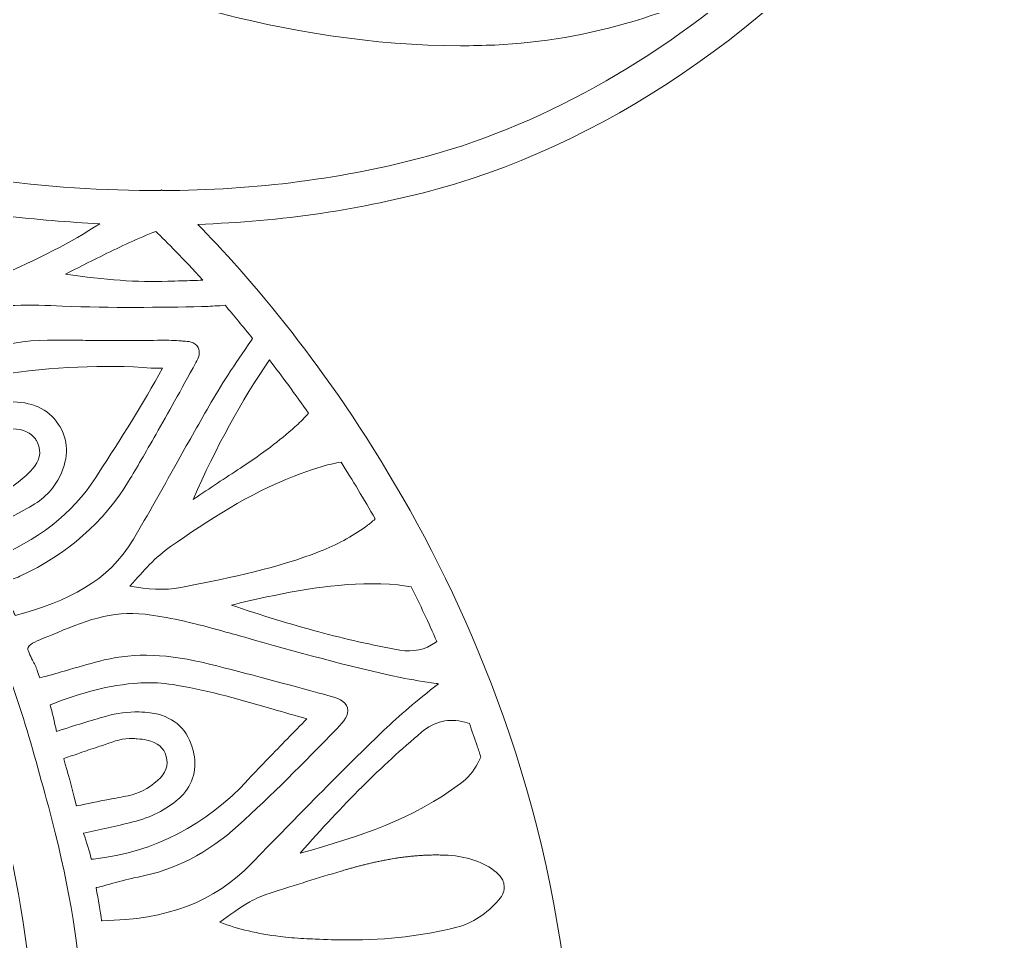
# Model space of a CAD drawing. Extents: x 126 to 2875, y -2951 to -49.
# Drawn here: x 2422.1 to 2874.8, y -1524.9 to -1100.3 of the extents above; entities that cross this region are included whole.
import ezdxf

# ---------------------------------------------------------------- set-up
doc = ezdxf.new("R2010")
doc.units = 0
doc.header["$MEASUREMENT"] = 0
doc.layers.add('Layer 1', color=7, linetype='Continuous')

# ---------------------------------------------------------------- blocks, each defined once
blk = doc.blocks.new('block 2')
at = {"layer": 'Layer 1', "lineweight": 0}
for points, knots in [([(2818.52, -1015.73), (2765.29, -1065.49), (2703.63, -1093.3), (2640.24, -1096.15), (2556.69, -1099.87), (2474.7, -1071.45), (2412.6, -1046.28), (2390.46, -1037.31), (2368.11, -1027.6), (2346.48, -1018.23), (2338.27, -1014.67), (2330.02, -1011.09), (2321.71, -1007.53), (2370.51, -1008.44), (2426.27, -1007.2), (2513.09, -924.65), (2568.78, -871.7), (2642.17, -798.11), (2625.81, -711.87), (2622.52, -694.49), (2611.09, -653.09), (2560.09, -612.54), (2565.36, -622.37), (2601.86, -692.87), (2569.54, -747.69), (2554.2, -773.71), (2526.78, -791.73), (2470.03, -803.98), (2455.63, -807.08), (2439.86, -809.44), (2422.81, -811.04), (2491.94, -734.79), (2533.75, -634.63), (2547.11, -513), (2561.91, -378.42), (2538.09, -252.24), (2515.5, -170.1), (2510.84, -153.21), (2505.7, -136.24), (2500.21, -119.65), (2496.11, -107.32), (2491.02, -97.85), (2485.03, -91.28), (2485.03, -91.28), (2489.08, -88.91), (2489.08, -88.91), (2488.22, -87.43), (2467.53, -52.75), (2420.58, -50.35), (2390.21, -48.79), (2356.11, -61.25), (2319.21, -87.4), (2293.72, -105.48), (2266.78, -130.21), (2238.64, -161.33), (2186.92, -191.97), (2146.46, -219.39), (2111.33, -247.55), (2059.02, -289.5), (2001.37, -329.63), (1934.36, -338.98), (1877.45, -346.93), (1826.29, -329.19), (1772.12, -310.4), (1744.15, -300.69), (1715.23, -290.66), (1685.52, -284.53), (1598.6, -266.59), (1534.9, -282.01), (1500.31, -329.06), (1465.72, -282.01), (1402.02, -266.61), (1315.1, -284.53), (1285.39, -290.66), (1256.47, -300.69), (1228.5, -310.4), (1174.33, -329.19), (1123.17, -346.93), (1066.26, -338.98), (999.25, -329.63), (941.6, -289.5), (889.29, -247.55), (854.16, -219.39), (813.72, -191.97), (761.98, -161.33), (733.84, -130.21), (706.9, -105.48), (681.41, -87.4), (644.51, -61.25), (610.42, -48.78), (580.04, -50.35), (533.09, -52.75), (512.4, -87.43), (511.54, -88.91), (511.54, -88.91), (515.6, -91.28), (515.6, -91.28), (509.6, -97.85), (504.51, -107.32), (500.43, -119.65), (494.91, -136.25), (489.76, -153.22), (485.12, -170.1), (462.53, -252.24), (438.71, -378.42), (453.51, -513), (466.87, -634.63), (508.68, -734.79), (577.81, -811.04), (560.76, -809.44), (544.99, -807.08), (530.59, -803.98), (473.84, -791.73), (446.42, -773.71), (431.08, -747.69), (398.76, -692.87), (435.26, -622.37), (440.53, -612.54), (389.53, -653.09), (378.1, -694.49), (374.81, -711.87), (358.45, -798.11), (431.84, -871.7), (487.53, -924.65), (574.36, -1007.2), (630.11, -1008.44), (678.91, -1007.53), (670.6, -1011.09), (662.35, -1014.67), (654.14, -1018.23), (632.51, -1027.6), (610.16, -1037.31), (588.02, -1046.28), (525.92, -1071.45), (443.9, -1099.88), (360.39, -1096.15), (296.99, -1093.3), (235.33, -1065.49), (182.1, -1015.73), (182.1, -1015.73), (125.87, -963.15), (125.87, -963.15), (125.87, -963.15), (170.22, -1026.07), (170.22, -1026.07), (219.77, -1096.34), (304.4, -1156.08), (385.84, -1178.26), (421.01, -1187.83), (457.96, -1193.28), (496.54, -1194.59), (485.65, -1205.66), (470.29, -1222.36), (453.05, -1244.47), (422.71, -1283.4), (380.73, -1347.02), (353.04, -1429.06), (321.9, -1521.35), (314.84, -1617.62), (332.07, -1715.18), (353.53, -1836.78), (412.97, -1960.62), (508.76, -2083.27), (508.76, -2083.27), (517.35, -2094.25), (517.35, -2094.25), (517.35, -2094.25), (522.39, -2081.24), (522.39, -2081.24), (522.59, -2080.7), (544.03, -2026.57), (607.28, -1966.45), (618.55, -1955.74), (631.63, -1944.41), (646.68, -1932.9), (644.92, -1962.85), (643.59, -2025.77), (654.99, -2105.75), (664.24, -2170.7), (680.05, -2233.27), (701.96, -2291.74), (729.36, -2364.83), (766.43, -2431.68), (812.16, -2490.44), (814.05, -2493.21), (839.63, -2531.25), (859.49, -2587.32), (878.32, -2640.42), (895.73, -2721.14), (871.87, -2804.06), (871.87, -2804.06), (865.62, -2825.84), (865.62, -2825.84), (865.62, -2825.84), (884.08, -2812.68), (884.08, -2812.68), (885.65, -2811.57), (922.92, -2784.71), (954.16, -2735.73), (978.8, -2697.08), (1003.28, -2637.97), (992.89, -2564.05), (993.48, -2564.79), (994.03, -2565.49), (994.54, -2566.17), (1016.21, -2595.31), (1039.76, -2622.73), (1064.5, -2647.63), (1109.21, -2692.65), (1155.37, -2726.78), (1201.72, -2749.11), (1255.68, -2775.1), (1310.13, -2785.14), (1363.64, -2778.93), (1378.87, -2809.5), (1404.34, -2833.21), (1429, -2856.2), (1455.2, -2880.59), (1479.94, -2903.62), (1493.04, -2933.91), (1493.04, -2933.91), (1500.31, -2950.67), (1500.31, -2950.67), (1500.31, -2950.67), (1507.58, -2933.91), (1507.58, -2933.91), (1520.68, -2903.62), (1545.42, -2880.59), (1571.62, -2856.2), (1596.29, -2833.21), (1621.76, -2809.5), (1636.98, -2778.93), (1690.49, -2785.14), (1744.94, -2775.1), (1798.9, -2749.11), (1845.25, -2726.78), (1891.43, -2692.65), (1936.12, -2647.63), (1960.86, -2622.73), (1984.41, -2595.33), (2006.08, -2566.18), (2006.59, -2565.5), (2007.14, -2564.79), (2007.73, -2564.05), (1997.35, -2637.97), (2021.82, -2697.08), (2046.46, -2735.73), (2077.7, -2784.71), (2114.98, -2811.57), (2116.54, -2812.68), (2116.54, -2812.68), (2135, -2825.84), (2135, -2825.84), (2135, -2825.84), (2128.75, -2804.06), (2128.75, -2804.06), (2104.89, -2721.14), (2122.3, -2640.42), (2141.13, -2587.32), (2161.01, -2531.22), (2186.59, -2493.18), (2188.46, -2490.44), (2234.19, -2431.68), (2271.26, -2364.83), (2298.65, -2291.74), (2320.57, -2233.27), (2336.38, -2170.7), (2345.63, -2105.75), (2357.03, -2025.77), (2355.7, -1962.85), (2353.94, -1932.9), (2368.99, -1944.41), (2382.07, -1955.74), (2393.34, -1966.45), (2456.59, -2026.57), (2478.03, -2080.7), (2478.23, -2081.24), (2478.23, -2081.24), (2483.25, -2094.29), (2483.25, -2094.29), (2483.25, -2094.29), (2491.86, -2083.27), (2491.86, -2083.27), (2587.65, -1960.62), (2647.09, -1836.78), (2668.55, -1715.18), (2685.78, -1617.62), (2678.72, -1521.35), (2647.58, -1429.06), (2619.89, -1347.02), (2577.91, -1283.4), (2547.57, -1244.47), (2530.33, -1222.36), (2514.97, -1205.66), (2504.08, -1194.59), (2542.66, -1193.28), (2579.61, -1187.83), (2614.78, -1178.26), (2696.22, -1156.08), (2780.85, -1096.34), (2830.4, -1026.07), (2830.4, -1026.07), (2874.75, -963.15), (2874.75, -963.15), (2874.75, -963.15), (2818.52, -1015.73), (2818.52, -1015.73)], [0, 0, 0, 0, 1, 1, 1, 2, 2, 2, 3, 3, 3, 4, 4, 4, 5, 5, 5, 6, 6, 6, 7, 7, 7, 8, 8, 8, 9, 9, 9, 10, 10, 10, 11, 11, 11, 12, 12, 12, 13, 13, 13, 14, 14, 14, 15, 15, 15, 16, 16, 16, 17, 17, 17, 18, 18, 18, 19, 19, 19, 20, 20, 20, 21, 21, 21, 22, 22, 22, 23, 23, 23, 24, 24, 24, 25, 25, 25, 26, 26, 26, 27, 27, 27, 28, 28, 28, 29, 29, 29, 30, 30, 30, 31, 31, 31, 32, 32, 32, 33, 33, 33, 34, 34, 34, 35, 35, 35, 36, 36, 36, 37, 37, 37, 38, 38, 38, 39, 39, 39, 40, 40, 40, 41, 41, 41, 42, 42, 42, 43, 43, 43, 44, 44, 44, 45, 45, 45, 46, 46, 46, 47, 47, 47, 48, 48, 48, 49, 49, 49, 50, 50, 50, 51, 51, 51, 52, 52, 52, 53, 53, 53, 54, 54, 54, 55, 55, 55, 56, 56, 56, 57, 57, 57, 58, 58, 58, 59, 59, 59, 60, 60, 60, 61, 61, 61, 62, 62, 62, 63, 63, 63, 64, 64, 64, 65, 65, 65, 66, 66, 66, 67, 67, 67, 68, 68, 68, 69, 69, 69, 70, 70, 70, 71, 71, 71, 72, 72, 72, 73, 73, 73, 74, 74, 74, 75, 75, 75, 76, 76, 76, 77, 77, 77, 78, 78, 78, 79, 79, 79, 80, 80, 80, 81, 81, 81, 82, 82, 82, 83, 83, 83, 84, 84, 84, 85, 85, 85, 86, 86, 86, 87, 87, 87, 88, 88, 88, 89, 89, 89, 90, 90, 90, 91, 91, 91, 92, 92, 92, 93, 93, 93, 94, 94, 94, 95, 95, 95, 96, 96, 96, 97, 97, 97, 98, 98, 98, 99, 99, 99, 100, 100, 100, 101, 101, 101, 102, 102, 102, 102]), ([(2610.63, -1163), (2571.91, -1173.52), (2530.92, -1178.89), (2487.86, -1179.06), (2487.62, -1178.86), (2487.46, -1178.71), (2487.38, -1178.67), (2487.38, -1178.67), (2487.05, -1179.06), (2487.05, -1179.06), (2487.05, -1179.06), (2487.04, -1179.06), (2487.04, -1179.06), (2434.8, -1179.22), (2379.55, -1171.75), (2321.73, -1156.7), (2286.35, -1147.48), (2253.41, -1139.38), (2222.7, -1132.37), (2222.7, -1132.37), (2222.68, -1132.35), (2222.68, -1132.35), (2222.68, -1132.35), (2222.66, -1132.37), (2222.66, -1132.37), (2079.11, -1099.6), (1984.03, -1090.59), (1914.03, -1102.24), (1847.3, -1113.34), (1804.95, -1142.73), (1764.86, -1189.23), (1764.6, -1189.51), (1764.36, -1189.8), (1764.13, -1190.08), (1754.6, -1201.18), (1745.18, -1213.24), (1735.59, -1226.25), (1726.1, -1239.14), (1717.43, -1254.7), (1709.66, -1272.74), (1710.59, -1234.99), (1716.88, -1200.08), (1728.62, -1167.51), (1729.35, -1165.53), (1730.08, -1163.57), (1730.81, -1161.59), (1736.5, -1146.79), (1743.33, -1132.44), (1751.34, -1118.53), (1791.09, -1049.32), (1857.4, -995.39), (1933.28, -970.54), (2006.99, -946.38), (2094.38, -947.48), (2186, -973.69), (2238.81, -988.77), (2290.35, -1011.14), (2340.18, -1032.75), (2361.89, -1042.17), (2384.33, -1051.9), (2406.65, -1060.94), (2466.39, -1085.16), (2544.21, -1112.31), (2625.2, -1112.31), (2630.44, -1112.31), (2635.69, -1112.18), (2640.93, -1111.96), (2684.35, -1110.01), (2726.9, -1097.1), (2766.68, -1074.11), (2721.57, -1115.48), (2665.34, -1148.08), (2610.63, -1163)], [0, 0, 0, 0, 1, 1, 1, 2, 2, 2, 3, 3, 3, 4, 4, 4, 5, 5, 5, 6, 6, 6, 7, 7, 7, 8, 8, 8, 9, 9, 9, 10, 10, 10, 11, 11, 11, 12, 12, 12, 13, 13, 13, 14, 14, 14, 15, 15, 15, 16, 16, 16, 17, 17, 17, 18, 18, 18, 19, 19, 19, 20, 20, 20, 21, 21, 21, 22, 22, 22, 23, 23, 23, 24, 24, 24, 24]), ([(2352.44, -1911.22), (2352.44, -1911.22), (2352.1, -1911.71), (2352.1, -1911.71), (2345.87, -1907.18), (2339.52, -1902.76), (2333.04, -1898.47), (2396.4, -1809.49), (2429.8, -1704.59), (2429.65, -1595.1), (2429.57, -1524.07), (2415.42, -1455.16), (2387.59, -1390.29), (2360.68, -1327.55), (2322.25, -1271.35), (2273.37, -1223.28), (2273.37, -1223.28), (2269.01, -1218.99), (2269.01, -1218.99), (2263.03, -1201.34), (2255.61, -1184.49), (2246.88, -1168.77), (2261.75, -1180.88), (2275.68, -1194.5), (2289.21, -1207.73), (2289.21, -1207.73), (2292.87, -1211.31), (2292.87, -1211.31), (2327.85, -1245.44), (2354.92, -1280.61), (2375.63, -1318.81), (2379.03, -1325.08), (2382.61, -1331.36), (2386.07, -1337.44), (2392.85, -1349.28), (2399.85, -1361.53), (2405.66, -1374.1), (2418.45, -1401.69), (2426.65, -1430.55), (2435.29, -1462.68), (2444.25, -1495.97), (2449.14, -1524.24), (2450.66, -1551.65), (2451.58, -1568.03), (2451.43, -1584.75), (2451.31, -1600.92), (2451.24, -1608.62), (2451.18, -1616.58), (2451.23, -1624.41), (2451.31, -1639.44), (2449.73, -1654.43), (2448.16, -1667.12), (2445.04, -1692.36), (2438.52, -1716.73), (2432.22, -1740.32), (2424.9, -1767.69), (2418.1, -1788.39), (2410.14, -1807.47), (2401.38, -1828.47), (2389.75, -1848.47), (2378.49, -1867.79), (2374.91, -1873.95), (2371.21, -1880.32), (2367.65, -1886.63), (2362.04, -1896.56), (2357.22, -1904.38), (2352.44, -1911.22)], [0, 0, 0, 0, 1, 1, 1, 2, 2, 2, 3, 3, 3, 4, 4, 4, 5, 5, 5, 6, 6, 6, 7, 7, 7, 8, 8, 8, 9, 9, 9, 10, 10, 10, 11, 11, 11, 12, 12, 12, 13, 13, 13, 14, 14, 14, 15, 15, 15, 16, 16, 16, 17, 17, 17, 18, 18, 18, 19, 19, 19, 20, 20, 20, 21, 21, 21, 22, 22, 22, 22]), ([(2401.54, -1206.08), (2405.51, -1200.84), (2409.91, -1195.95), (2413.3, -1192.28), (2413.3, -1192.28), (2414.85, -1190.6), (2414.85, -1190.6), (2429.76, -1192.38), (2444.49, -1193.59), (2458.99, -1194.28), (2445.69, -1202.9), (2430.63, -1210.69), (2412, -1218.59), (2406.79, -1220.81), (2401.22, -1221.88), (2395.32, -1223.04), (2394.43, -1223.21), (2393.56, -1223.39), (2392.68, -1223.56), (2395.18, -1217.24), (2397.61, -1211.29), (2401.54, -1206.08)], [0, 0, 0, 0, 1, 1, 1, 2, 2, 2, 3, 3, 3, 4, 4, 4, 5, 5, 5, 6, 6, 6, 7, 7, 7, 7]), ([(2506.46, -1220.3), (2503.25, -1220.44), (2500.02, -1220.54), (2496.85, -1220.62), (2494.67, -1220.68), (2492.47, -1220.73), (2490.28, -1220.81), (2476.26, -1221.28), (2461.47, -1220.25), (2443.27, -1217.47), (2448.57, -1214.77), (2454.03, -1211.99), (2459.43, -1209.33), (2467.01, -1205.59), (2475.1, -1201.67), (2483.43, -1198.34), (2483.43, -1198.34), (2484.76, -1197.81), (2484.76, -1197.81), (2489.92, -1202.79), (2497.42, -1210.33), (2506.46, -1220.3)], [0, 0, 0, 0, 1, 1, 1, 2, 2, 2, 3, 3, 3, 4, 4, 4, 5, 5, 5, 6, 6, 6, 7, 7, 7, 7]), ([(2516.68, -1231.9), (2520.72, -1236.6), (2524.98, -1241.72), (2529.38, -1247.19), (2529.38, -1247.19), (2528.84, -1247.95), (2528.84, -1247.95), (2520.8, -1259.46), (2514.61, -1269.07), (2509.36, -1278.2), (2504.21, -1287.1), (2499.11, -1296.22), (2494.17, -1305.04), (2487.8, -1316.42), (2481.21, -1328.19), (2474.48, -1339.64), (2462.86, -1359.41), (2444.3, -1368.07), (2420.01, -1374.88), (2419.71, -1374.18), (2419.41, -1373.5), (2419.09, -1372.8), (2418.54, -1371.58), (2418.02, -1370.44), (2417.61, -1369.29), (2417.07, -1367.77), (2416.26, -1366.38), (2415.49, -1365.01), (2414.68, -1363.62), (2413.44, -1361.5), (2413.74, -1360.79), (2414.17, -1359.77), (2416.78, -1358.82), (2418.7, -1358.14), (2419.87, -1357.72), (2421.07, -1357.29), (2422.21, -1356.75), (2444.36, -1346.24), (2460.74, -1331.9), (2472.27, -1312.89), (2476.02, -1306.71), (2479.9, -1300.03), (2484.9, -1291.23), (2490.34, -1281.62), (2496.19, -1271.16), (2503.31, -1258.31), (2504.5, -1256.14), (2505.56, -1253.6), (2504.26, -1251.28), (2502.79, -1248.63), (2499.38, -1248.46), (2497.75, -1248.38), (2496.96, -1248.35), (2496.19, -1248.29), (2495.39, -1248.24), (2493.92, -1248.13), (2492.4, -1248.02), (2490.85, -1248.02), (2486.12, -1248.02), (2481.4, -1248.03), (2476.67, -1248.06), (2471.24, -1248.1), (2465.79, -1248.13), (2460.36, -1248.11), (2456.85, -1248.11), (2453.33, -1248.05), (2449.82, -1248), (2444.96, -1247.92), (2439.93, -1247.84), (2434.97, -1247.91), (2414.24, -1248.14), (2394.1, -1254.79), (2373.43, -1268.23), (2369.96, -1270.48), (2366.92, -1272.52), (2364.13, -1274.45), (2362.77, -1272.33), (2361.21, -1270.45), (2359.69, -1268.61), (2358.09, -1266.7), (2356.58, -1264.89), (2355.38, -1262.9), (2355.13, -1262.5), (2354.98, -1262.23), (2354.91, -1262.06), (2355, -1261.96), (2355.11, -1261.85), (2355.29, -1261.71), (2357.98, -1259.41), (2360.65, -1257.02), (2363.23, -1254.7), (2365.34, -1252.81), (2367.46, -1250.93), (2369.6, -1249.08), (2379.25, -1240.7), (2388.18, -1235.97), (2397.68, -1234.18), (2412.32, -1231.43), (2427.52, -1231.6), (2441.75, -1232.22), (2464.38, -1233.18), (2486.89, -1232.88), (2505.92, -1232.46), (2508.44, -1232.41), (2511.18, -1232.28), (2514.31, -1232.06), (2514.31, -1232.06), (2516.68, -1231.9), (2516.68, -1231.9)], [0, 0, 0, 0, 1, 1, 1, 2, 2, 2, 3, 3, 3, 4, 4, 4, 5, 5, 5, 6, 6, 6, 7, 7, 7, 8, 8, 8, 9, 9, 9, 10, 10, 10, 11, 11, 11, 12, 12, 12, 13, 13, 13, 14, 14, 14, 15, 15, 15, 16, 16, 16, 17, 17, 17, 18, 18, 18, 19, 19, 19, 20, 20, 20, 21, 21, 21, 22, 22, 22, 23, 23, 23, 24, 24, 24, 25, 25, 25, 26, 26, 26, 27, 27, 27, 28, 28, 28, 29, 29, 29, 30, 30, 30, 31, 31, 31, 32, 32, 32, 33, 33, 33, 34, 34, 34, 35, 35, 35, 36, 36, 36, 36]), ([(2555.15, -1281.65), (2555.15, -1281.65), (2554.68, -1282.16), (2554.68, -1282.16), (2552.68, -1284.31), (2550.78, -1286.2), (2548.88, -1287.89), (2541.81, -1294.21), (2533.8, -1300.3), (2525.09, -1306), (2518.05, -1310.62), (2511.03, -1315.29), (2503.78, -1320.12), (2503.78, -1320.12), (2501.96, -1321.34), (2501.96, -1321.34), (2512.63, -1297.06), (2524.19, -1275.97), (2537.14, -1257.06), (2542.98, -1264.64), (2549.02, -1272.85), (2555.15, -1281.65)], [0, 0, 0, 0, 1, 1, 1, 2, 2, 2, 3, 3, 3, 4, 4, 4, 5, 5, 5, 6, 6, 6, 7, 7, 7, 7]), ([(2402.14, -1337.83), (2410.21, -1333.73), (2418.11, -1329.51), (2425.44, -1325.53), (2432.25, -1321.88), (2436.76, -1317.7), (2439.66, -1312.38), (2444.61, -1303.29), (2444.96, -1295.3), (2440.69, -1287.94), (2436.33, -1280.45), (2429.07, -1276.57), (2419.06, -1276.37), (2413.27, -1276.26), (2407.81, -1277.74), (2402.81, -1280.8), (2395.87, -1285.03), (2388.59, -1289.63), (2379.16, -1295.73), (2378.76, -1295.98), (2378.29, -1296.3), (2377.91, -1296.5), (2377.8, -1296.33), (2377.64, -1296.11), (2377.46, -1295.78), (2376.91, -1294.79), (2376.37, -1293.78), (2375.85, -1292.77), (2374.52, -1290.27), (2373.16, -1287.67), (2371.43, -1285.25), (2371.4, -1285.2), (2371.37, -1285.15), (2371.35, -1285.12), (2371.43, -1285.07), (2371.51, -1285.01), (2371.62, -1284.93), (2371.62, -1284.93), (2372.7, -1284.22), (2372.7, -1284.22), (2377.61, -1280.99), (2382.69, -1277.67), (2387.51, -1274.1), (2394.81, -1268.71), (2403.09, -1265.3), (2412.08, -1263.97), (2437.79, -1260.17), (2460.9, -1259.15), (2482.7, -1260.79), (2482.7, -1260.79), (2482.94, -1260.81), (2482.94, -1260.81), (2482.94, -1260.81), (2484.65, -1260.81), (2484.65, -1260.81), (2485.71, -1260.82), (2486.77, -1260.82), (2487.83, -1260.81), (2478.95, -1277.46), (2468.52, -1293.59), (2458.42, -1309.2), (2458.42, -1309.2), (2457.1, -1311.26), (2457.1, -1311.26), (2446.27, -1327.99), (2430.44, -1340.34), (2408.69, -1348.99), (2408.55, -1349.06), (2408.43, -1349.11), (2408.31, -1349.14), (2408.3, -1349.09), (2408.27, -1349.06), (2408.25, -1349.01), (2407.89, -1348.33), (2407.51, -1347.63), (2407.13, -1346.94), (2406.83, -1346.38), (2406.51, -1345.83), (2406.19, -1345.26), (2405.73, -1344.44), (2405.26, -1343.6), (2404.78, -1342.77), (2403.88, -1341.22), (2402.95, -1339.65), (2401.95, -1338.14), (2401.92, -1338.09), (2401.89, -1338.04), (2401.86, -1337.99), (2401.94, -1337.95), (2402.05, -1337.9), (2402.14, -1337.83)], [0, 0, 0, 0, 1, 1, 1, 2, 2, 2, 3, 3, 3, 4, 4, 4, 5, 5, 5, 6, 6, 6, 7, 7, 7, 8, 8, 8, 9, 9, 9, 10, 10, 10, 11, 11, 11, 12, 12, 12, 13, 13, 13, 14, 14, 14, 15, 15, 15, 16, 16, 16, 17, 17, 17, 18, 18, 18, 19, 19, 19, 20, 20, 20, 21, 21, 21, 22, 22, 22, 23, 23, 23, 24, 24, 24, 25, 25, 25, 26, 26, 26, 27, 27, 27, 28, 28, 28, 29, 29, 29, 30, 30, 30, 30]), ([(2394.95, -1326.48), (2391.19, -1319.87), (2387.77, -1313.88), (2384.25, -1307.87), (2384.24, -1307.84), (2384.22, -1307.82), (2384.21, -1307.79), (2384.29, -1307.73), (2384.38, -1307.65), (2384.49, -1307.57), (2386.04, -1306.41), (2387.56, -1305.21), (2389.07, -1304.01), (2392.39, -1301.36), (2395.54, -1298.86), (2399.09, -1296.95), (2400.24, -1296.31), (2401.4, -1295.66), (2402.55, -1295.02), (2407.62, -1292.17), (2412.43, -1289.49), (2417.77, -1288.86), (2418.08, -1288.81), (2418.4, -1288.76), (2418.71, -1288.73), (2423.84, -1289.02), (2427.28, -1290.54), (2429.35, -1293.48), (2429.65, -1293.91), (2429.92, -1294.35), (2430.16, -1294.84), (2432.74, -1299.95), (2430.62, -1304.12), (2428.39, -1306.73), (2419.85, -1316.67), (2408.2, -1321.61), (2394.95, -1326.48)], [0, 0, 0, 0, 1, 1, 1, 2, 2, 2, 3, 3, 3, 4, 4, 4, 5, 5, 5, 6, 6, 6, 7, 7, 7, 8, 8, 8, 9, 9, 9, 10, 10, 10, 11, 11, 11, 12, 12, 12, 12]), ([(2570.11, -1304.15), (2575.4, -1312.44), (2580.65, -1321.18), (2585.86, -1330.32), (2585.86, -1330.32), (2585.32, -1330.81), (2585.32, -1330.81), (2584.06, -1331.96), (2582.73, -1333.04), (2581.38, -1333.99), (2575.03, -1338.5), (2567.99, -1342.28), (2560.47, -1345.24), (2540.81, -1352.97), (2519.72, -1357.21), (2499.32, -1361.31), (2499.32, -1361.31), (2496.31, -1361.91), (2496.31, -1361.91), (2488.76, -1363.43), (2480.77, -1362.58), (2472.87, -1361.31), (2472.95, -1361.21), (2473.03, -1361.14), (2473.11, -1361.04), (2479.03, -1354.27), (2484.63, -1347.87), (2491.59, -1343.04), (2508.88, -1331.06), (2527.54, -1318.66), (2548.6, -1310.62), (2556.02, -1307.79), (2562.23, -1305.53), (2568.81, -1304.37), (2568.81, -1304.37), (2570.11, -1304.15), (2570.11, -1304.15)], [0, 0, 0, 0, 1, 1, 1, 2, 2, 2, 3, 3, 3, 4, 4, 4, 5, 5, 5, 6, 6, 6, 7, 7, 7, 8, 8, 8, 9, 9, 9, 10, 10, 10, 11, 11, 11, 12, 12, 12, 12]), ([(2600.23, -1361.23), (2600.23, -1361.23), (2602.48, -1361.59), (2602.48, -1361.59), (2606.52, -1369.73), (2610.44, -1378.14), (2614.24, -1386.8), (2614.24, -1386.8), (2613.69, -1387.18), (2613.69, -1387.18), (2608.78, -1390.67), (2603.4, -1391.83), (2597.21, -1390.71), (2584.34, -1388.39), (2571.77, -1385.59), (2559.87, -1382.36), (2546.7, -1378.8), (2533.46, -1374.73), (2519.6, -1370), (2524.95, -1368.72), (2530.46, -1367.4), (2535.9, -1366.26), (2554.85, -1362.28), (2575.29, -1358.84), (2596.34, -1360.72), (2597.53, -1360.82), (2598.79, -1360.99), (2600.23, -1361.23)], [0, 0, 0, 0, 1, 1, 1, 2, 2, 2, 3, 3, 3, 4, 4, 4, 5, 5, 5, 6, 6, 6, 7, 7, 7, 8, 8, 8, 9, 9, 9, 9]), ([(2589.9, -1427.68), (2567.89, -1448.94), (2546.7, -1470.66), (2528.87, -1489.1), (2511.9, -1506.66), (2490.03, -1515.02), (2460.03, -1515.41), (2460.03, -1515.41), (2459.84, -1515.41), (2459.84, -1515.41), (2459.19, -1510.8), (2458.35, -1505.87), (2457.29, -1500.33), (2457.28, -1500.29), (2457.28, -1500.28), (2457.28, -1500.26), (2457.36, -1500.23), (2457.43, -1500.21), (2457.53, -1500.18), (2460.06, -1499.57), (2462.58, -1498.87), (2465.02, -1498.19), (2468.83, -1497.13), (2472.77, -1496.02), (2476.65, -1495.29), (2493.54, -1492.11), (2508.64, -1484.34), (2522.81, -1471.53), (2538.29, -1457.54), (2552.57, -1443.01), (2568.29, -1426.83), (2571.42, -1423.6), (2573.96, -1420.67), (2573.05, -1417.38), (2572.14, -1414.07), (2568.45, -1412.82), (2564.06, -1411.63), (2564.06, -1411.63), (2562.72, -1411.25), (2562.72, -1411.25), (2545.32, -1406.55), (2527.32, -1401.66), (2509.53, -1397.2), (2490.63, -1392.46), (2475.23, -1391.86), (2461.03, -1395.3), (2455.63, -1396.61), (2450.25, -1398.18), (2445.04, -1399.71), (2441.7, -1400.69), (2438.23, -1401.71), (2434.83, -1402.63), (2433.69, -1402.94), (2432.17, -1403.35), (2431.39, -1403.45), (2431.06, -1402.75), (2430.56, -1401.31), (2430.19, -1400.19), (2429.62, -1398.56), (2428.8, -1396.93), (2427.98, -1395.36), (2426.98, -1393.41), (2425.44, -1390.45), (2425.95, -1389.52), (2426.98, -1387.68), (2430.63, -1386.24), (2433.86, -1384.99), (2434.94, -1384.56), (2436.02, -1384.15), (2437, -1383.71), (2450.99, -1377.63), (2464.79, -1372.31), (2479.86, -1374.24), (2490.01, -1375.54), (2500.92, -1377.87), (2514.18, -1381.59), (2518.08, -1382.68), (2521.97, -1383.77), (2525.87, -1384.86), (2549.21, -1391.45), (2573.37, -1398.26), (2597.57, -1403.38), (2602.89, -1404.52), (2608.26, -1405.27), (2613.93, -1406.06), (2614.31, -1406.11), (2614.67, -1406.17), (2615.05, -1406.22), (2604.92, -1414.09), (2596.92, -1420.91), (2589.9, -1427.68)], [0, 0, 0, 0, 1, 1, 1, 2, 2, 2, 3, 3, 3, 4, 4, 4, 5, 5, 5, 6, 6, 6, 7, 7, 7, 8, 8, 8, 9, 9, 9, 10, 10, 10, 11, 11, 11, 12, 12, 12, 13, 13, 13, 14, 14, 14, 15, 15, 15, 16, 16, 16, 17, 17, 17, 18, 18, 18, 19, 19, 19, 20, 20, 20, 21, 21, 21, 22, 22, 22, 23, 23, 23, 24, 24, 24, 25, 25, 25, 26, 26, 26, 27, 27, 27, 28, 28, 28, 29, 29, 29, 30, 30, 30, 30]), ([(2456.12, -1487.04), (2455.65, -1487.11), (2455.33, -1487.12), (2455.12, -1487.14), (2455.09, -1487.06), (2455.08, -1486.97), (2455.04, -1486.85), (2454.17, -1483.25), (2453.03, -1479.43), (2451.53, -1475.19), (2451.53, -1475.16), (2451.51, -1475.12), (2451.51, -1475.11), (2451.58, -1475.09), (2451.64, -1475.08), (2451.7, -1475.06), (2458.95, -1473.57), (2466.5, -1471.85), (2474.15, -1469.92), (2482.68, -1467.76), (2489.52, -1464.36), (2495.03, -1459.5), (2495.93, -1458.73), (2496.75, -1457.9), (2497.48, -1457.05), (2502.68, -1451.11), (2504.1, -1443.7), (2501.57, -1435.42), (2498.81, -1426.37), (2492.13, -1420.91), (2482.26, -1419.64), (2480.56, -1419.42), (2478.85, -1419.29), (2477.13, -1419.25), (2472, -1419.14), (2466.82, -1419.82), (2461.68, -1421.29), (2455.06, -1423.19), (2448.06, -1425.32), (2439.01, -1428.19), (2438.17, -1423.88), (2437.05, -1419.52), (2436.11, -1415.95), (2447.29, -1411.66), (2460.41, -1407.28), (2474.75, -1406.09), (2476.79, -1405.92), (2478.87, -1405.81), (2480.97, -1405.78), (2484.99, -1405.68), (2489.22, -1406.06), (2494.74, -1406.98), (2509.69, -1409.46), (2524.5, -1413.78), (2538.83, -1417.96), (2543.93, -1419.44), (2549.17, -1420.97), (2554.39, -1422.41), (2551.41, -1425.48), (2548.42, -1428.54), (2545.42, -1431.59), (2539.49, -1437.64), (2533.35, -1443.89), (2527.51, -1450.22), (2507.74, -1471.64), (2484.39, -1483.69), (2456.12, -1487.04)], [0, 0, 0, 0, 1, 1, 1, 2, 2, 2, 3, 3, 3, 4, 4, 4, 5, 5, 5, 6, 6, 6, 7, 7, 7, 8, 8, 8, 9, 9, 9, 10, 10, 10, 11, 11, 11, 12, 12, 12, 13, 13, 13, 14, 14, 14, 15, 15, 15, 16, 16, 16, 17, 17, 17, 18, 18, 18, 19, 19, 19, 20, 20, 20, 21, 21, 21, 22, 22, 22, 22]), ([(2627.13, -1423.95), (2627.13, -1423.95), (2629.23, -1424.5), (2629.23, -1424.5), (2630.45, -1427.91), (2631.64, -1431.32), (2632.81, -1434.79), (2633.4, -1436.55), (2633.97, -1438.32), (2634.54, -1440.08), (2634.54, -1440.08), (2633.1, -1442.85), (2633.1, -1442.85), (2631.15, -1446.6), (2628.54, -1449.67), (2625.12, -1452.25), (2603.53, -1468.44), (2578.83, -1476.79), (2551.34, -1484.26), (2571.09, -1461.73), (2588.88, -1444.02), (2607.18, -1428.6), (2613.21, -1423.54), (2619.74, -1422.02), (2627.13, -1423.95)], [0, 0, 0, 0, 1, 1, 1, 2, 2, 2, 3, 3, 3, 4, 4, 4, 5, 5, 5, 6, 6, 6, 7, 7, 7, 8, 8, 8, 8]), ([(2448.4, -1462.54), (2448.33, -1462.56), (2448.28, -1462.57), (2448.24, -1462.57), (2448.21, -1462.48), (2448.17, -1462.37), (2448.14, -1462.22), (2448.14, -1462.22), (2447.64, -1460.24), (2447.64, -1460.24), (2446.01, -1453.88), (2444.31, -1447.28), (2442.4, -1440.85), (2442.38, -1440.79), (2442.36, -1440.74), (2442.36, -1440.71), (2442.48, -1440.66), (2442.63, -1440.6), (2442.82, -1440.54), (2445.13, -1439.78), (2447.41, -1438.99), (2449.71, -1438.18), (2452.43, -1437.23), (2455.25, -1436.25), (2458.02, -1435.36), (2459.19, -1435), (2460.35, -1434.59), (2461.5, -1434.19), (2465.78, -1432.7), (2469.83, -1431.29), (2474.07, -1431.42), (2474.8, -1431.51), (2475.54, -1431.58), (2476.27, -1431.64), (2477.85, -1431.77), (2479.34, -1431.89), (2480.72, -1432.21), (2485.71, -1433.38), (2488.52, -1435.76), (2489.58, -1439.7), (2490.71, -1443.88), (2489.39, -1447.52), (2485.58, -1450.84), (2481.26, -1454.58), (2476.86, -1456.86), (2472.12, -1457.82), (2469.16, -1458.42), (2466.17, -1458.99), (2463.2, -1459.56), (2458.34, -1460.48), (2453.32, -1461.43), (2448.4, -1462.54)], [0, 0, 0, 0, 1, 1, 1, 2, 2, 2, 3, 3, 3, 4, 4, 4, 5, 5, 5, 6, 6, 6, 7, 7, 7, 8, 8, 8, 9, 9, 9, 10, 10, 10, 11, 11, 11, 12, 12, 12, 13, 13, 13, 14, 14, 14, 15, 15, 15, 16, 16, 16, 17, 17, 17, 17]), ([(2644.6, -1496.81), (2644.97, -1497.62), (2645.19, -1498.46), (2645.27, -1499.3), (2645.46, -1501.5), (2644.62, -1503.73), (2642.86, -1505.77), (2637.13, -1512.37), (2630.78, -1516.5), (2623.49, -1518.4), (2608.18, -1522.36), (2592.1, -1524.26), (2572.99, -1524.26), (2568.26, -1524.26), (2563.35, -1524.13), (2558.22, -1523.91), (2556.5, -1523.83), (2554.75, -1523.74), (2552.98, -1523.64), (2549.15, -1523.42), (2545.53, -1523.1), (2542.08, -1522.69), (2531.69, -1521.46), (2522.75, -1519.35), (2514.34, -1516.17), (2518.87, -1512.66), (2523.33, -1509.36), (2528.1, -1506.74), (2530.95, -1505.17), (2533.91, -1503.84), (2537.04, -1502.84), (2549.29, -1498.93), (2559.6, -1495.7), (2570.14, -1492.57), (2570.95, -1492.33), (2571.76, -1492.09), (2572.58, -1491.86), (2572.8, -1491.79), (2573.02, -1491.73), (2573.24, -1491.67), (2573.85, -1491.49), (2574.46, -1491.32), (2575.08, -1491.14), (2575.08, -1491.14), (2575.98, -1490.91), (2575.98, -1490.91), (2576.55, -1490.75), (2577.12, -1490.59), (2577.69, -1490.43), (2578.02, -1490.35), (2578.34, -1490.27), (2578.67, -1490.18), (2579.24, -1490.04), (2579.81, -1489.89), (2580.38, -1489.74), (2580.73, -1489.66), (2581.08, -1489.56), (2581.43, -1489.48), (2582, -1489.34), (2582.57, -1489.2), (2583.15, -1489.07), (2583.52, -1488.98), (2583.88, -1488.9), (2584.25, -1488.82), (2584.83, -1488.67), (2585.43, -1488.55), (2586.03, -1488.41), (2586.38, -1488.33), (2586.75, -1488.25), (2587.09, -1488.17), (2587.73, -1488.04), (2588.38, -1487.92), (2589.03, -1487.77), (2589.36, -1487.71), (2589.69, -1487.65), (2590.02, -1487.58), (2590.78, -1487.42), (2591.56, -1487.28), (2592.35, -1487.16), (2592.56, -1487.11), (2592.78, -1487.06), (2592.98, -1487.03), (2594, -1486.85), (2595.01, -1486.7), (2596.02, -1486.54), (2596.23, -1486.51), (2596.43, -1486.47), (2596.64, -1486.44), (2597.45, -1486.33), (2598.27, -1486.21), (2599.09, -1486.11), (2599.44, -1486.06), (2599.81, -1486.02), (2600.17, -1485.98), (2600.83, -1485.9), (2601.52, -1485.83), (2602.2, -1485.75), (2602.61, -1485.7), (2603.02, -1485.67), (2603.45, -1485.64), (2604.08, -1485.57), (2604.71, -1485.51), (2605.35, -1485.46), (2605.79, -1485.43), (2606.23, -1485.4), (2606.68, -1485.37), (2607.29, -1485.34), (2607.91, -1485.29), (2608.53, -1485.27), (2608.99, -1485.24), (2609.45, -1485.22), (2609.92, -1485.21), (2610.52, -1485.18), (2611.14, -1485.16), (2611.76, -1485.16), (2612.23, -1485.14), (2612.69, -1485.14), (2613.17, -1485.13), (2613.85, -1485.13), (2614.54, -1485.13), (2615.22, -1485.14), (2615.59, -1485.14), (2615.95, -1485.16), (2616.32, -1485.16), (2617.38, -1485.19), (2618.44, -1485.22), (2619.5, -1485.29), (2628.6, -1485.83), (2635.82, -1488.37), (2641.6, -1493.09), (2642.97, -1494.22), (2643.99, -1495.47), (2644.6, -1496.81)], [0, 0, 0, 0, 1, 1, 1, 2, 2, 2, 3, 3, 3, 4, 4, 4, 5, 5, 5, 6, 6, 6, 7, 7, 7, 8, 8, 8, 9, 9, 9, 10, 10, 10, 11, 11, 11, 12, 12, 12, 13, 13, 13, 14, 14, 14, 15, 15, 15, 16, 16, 16, 17, 17, 17, 18, 18, 18, 19, 19, 19, 20, 20, 20, 21, 21, 21, 22, 22, 22, 23, 23, 23, 24, 24, 24, 25, 25, 25, 26, 26, 26, 27, 27, 27, 28, 28, 28, 29, 29, 29, 30, 30, 30, 31, 31, 31, 32, 32, 32, 33, 33, 33, 34, 34, 34, 35, 35, 35, 36, 36, 36, 37, 37, 37, 38, 38, 38, 39, 39, 39, 40, 40, 40, 41, 41, 41, 42, 42, 42, 43, 43, 43, 44, 44, 44, 44])]:
    blk.add_open_spline(points, degree=3, knots=knots, dxfattribs=at)

msp = doc.modelspace()

# ---------------------------------------------------------------- block references
at = {"layer": 'Layer 1'}
msp.add_blockref('block 2', (0, 0), dxfattribs=at)

doc.saveas('drawing.dxf')
